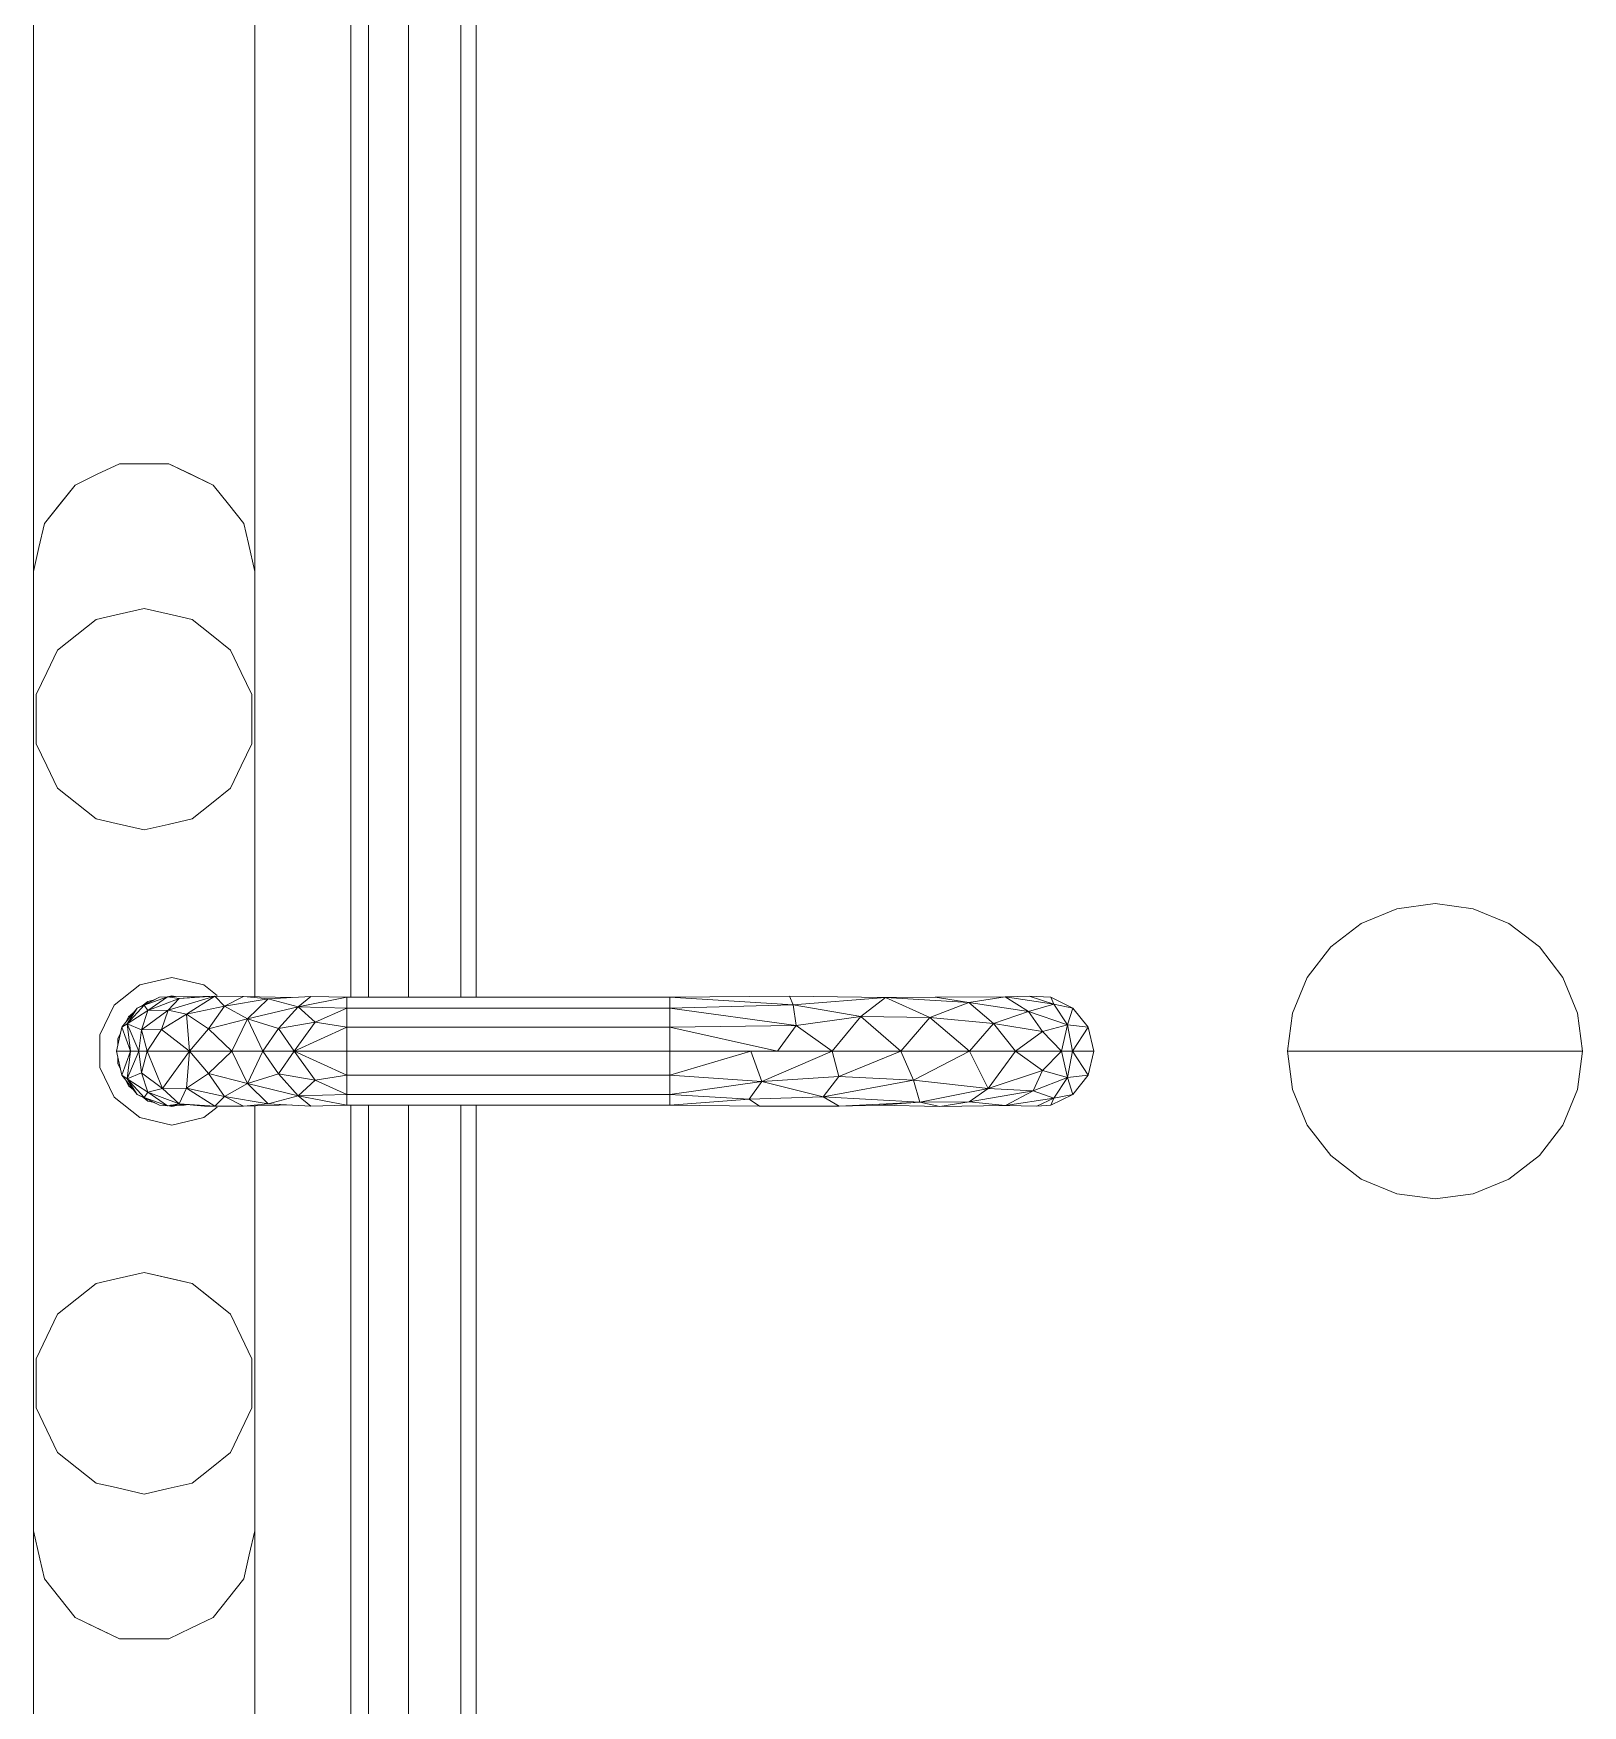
# Model space of a CAD drawing. Header units: inches. Extents: x -827 to 154, y -802 to 207.
# Drawn here: x -814.08 to -803.58, y -134.36 to -123.03 of the extents above; entities that cross this region are included whole.
import ezdxf

# ---------------------------------------------------------------- set-up
doc = ezdxf.new("R2010")
doc.units = ezdxf.units.IN
doc.header["$MEASUREMENT"] = 0
doc.layers.add('D0960_-_Workstation__Dental_Lab__Plaster_skp', color=8, linetype='Continuous', lineweight=9)
doc.layers.add('Q-SPCQ', color=7, linetype='Continuous', lineweight=9)

# ---------------------------------------------------------------- blocks, each defined once
blk = doc.blocks.new('D0960_-_Workstation__Dental_Lab__Plaster_skp_10-399891-Level 1')
at = {"layer": 'Q-SPCQ'}
blk.add_line((24, -1), (24, 1), dxfattribs=at)
blk.add_line((24, -1), (24, 1), dxfattribs=at)
blk = doc.blocks.new('D0960_-_Workstation__Dental_Lab__Plaster_skp_9-399890-Level 1')
at = {"layer": 'Q-SPCQ'}
blk.add_line((24, 1), (24, -1), dxfattribs=at)
blk.add_line((24, 1), (24, -1), dxfattribs=at)
blk = doc.blocks.new('D0960_-_Workstation__Dental_Lab__Plaster_skp_2-399883-Level 1')
at = {"layer": 'Q-SPCQ'}
for p, q in [((81, 20.25), (92.75, 20.25)), ((81, 20.25), (92.75, 20.25)), ((92.294, 20.072), (92.425, 20.176)), ((92.425, 20.176), (92.294, 20.072)), ((92.425, 20.176), (92.56, 20.207)), ((92.425, 20.176), (92.56, 20.207)), ((92.56, 20.207), (92.75, 20.25)), ((92.75, 20.25), (92.56, 20.207)), ((92.75, 20.25), (99.25, 20.25)), ((92.75, 20.25), (99.25, 20.25)), ((93.433, 20.159), (93.583, 20.231)), ((93.583, 20.231), (93.433, 20.159)), ((93.583, 20.231), (93.75, 20.231)), ((93.583, 20.231), (93.917, 20.231)), ((93.75, 20.231), (93.917, 20.231)), ((93.917, 20.231), (94.067, 20.159)), ((93.917, 20.231), (94.067, 20.159)), ((97.933, 20.159), (98.083, 20.231)), ((98.083, 20.231), (97.933, 20.159)), ((98.083, 20.231), (98.25, 20.231)), ((98.083, 20.231), (98.417, 20.231)), ((98.25, 20.231), (98.417, 20.231)), ((98.417, 20.231), (98.567, 20.159)), ((98.417, 20.231), (98.567, 20.159)), ((99.25, 20.25), (111, 20.25)), ((111, 20.25), (99.25, 20.25)), ((99.25, 20.25), (99.413, 20.213)), ((99.25, 20.25), (99.413, 20.213)), ((99.413, 20.213), (99.575, 20.176)), ((99.575, 20.176), (99.413, 20.213)), ((99.575, 20.176), (99.706, 20.072)), ((99.575, 20.176), (99.836, 19.968)), ((92.164, 19.968), (92.294, 20.072)), ((92.164, 19.968), (92.294, 20.072)), ((93.178, 19.956), (93.282, 20.086)), ((93.178, 19.956), (93.282, 20.086)), ((93.282, 20.086), (93.433, 20.159)), ((93.282, 20.086), (93.433, 20.159)), ((94.067, 20.159), (94.218, 20.086)), ((94.218, 20.086), (94.067, 20.159)), ((94.218, 20.086), (94.322, 19.956)), ((94.426, 19.825), (94.218, 20.086)), ((97.678, 19.956), (97.782, 20.086)), ((97.678, 19.956), (97.782, 20.086)), ((97.782, 20.086), (97.933, 20.159)), ((97.782, 20.086), (97.933, 20.159)), ((98.567, 20.159), (98.718, 20.086)), ((98.718, 20.086), (98.567, 20.159)), ((98.718, 20.086), (98.822, 19.956)), ((98.822, 19.956), (98.718, 20.086)), ((99.706, 20.072), (99.836, 19.968)), ((92.164, 19.968), (92.019, 19.667)), ((92.091, 19.817), (92.164, 19.968)), ((93.074, 19.825), (93.178, 19.956)), ((93.178, 19.956), (93.074, 19.825)), ((94.322, 19.956), (94.426, 19.825)), ((97.574, 19.825), (97.678, 19.956)), ((97.678, 19.956), (97.574, 19.825)), ((98.822, 19.956), (98.926, 19.825)), ((98.926, 19.825), (98.822, 19.956)), ((99.836, 19.968), (99.909, 19.817)), ((99.909, 19.817), (99.836, 19.968)), ((92.019, 19.667), (92.091, 19.817)), ((93.043, 19.69), (93.074, 19.825)), ((93.043, 19.69), (93.074, 19.825)), ((94.426, 19.825), (94.457, 19.69)), ((94.457, 19.69), (94.426, 19.825)), ((95.688, 19.703), (95.889, 19.8)), ((95.688, 19.703), (95.889, 19.8)), ((95.889, 19.8), (96.111, 19.8)), ((95.889, 19.8), (96.111, 19.8)), ((96.111, 19.8), (96.312, 19.703)), ((96.111, 19.8), (96.312, 19.703)), ((97.543, 19.69), (97.574, 19.825)), ((97.543, 19.69), (97.574, 19.825)), ((98.926, 19.825), (98.957, 19.69)), ((98.957, 19.69), (98.926, 19.825)), ((99.909, 19.817), (99.981, 19.667)), ((99.981, 19.667), (99.909, 19.817)), ((92.019, 19.5), (92.019, 19.667)), ((92.019, 19.5), (92.019, 19.667)), ((93.043, 19.69), (93, 19.5)), ((93.043, 19.69), (93, 19.5)), ((94.5, 19.5), (94.457, 19.69)), ((94.5, 19.5), (94.457, 19.69)), ((95.55, 19.529), (95.688, 19.703)), ((95.688, 19.703), (95.55, 19.529)), ((95.814, 19.614), (95.687, 19.499)), ((95.814, 19.614), (95.687, 19.499)), ((95.707, 19.546), (95.837, 19.65)), ((95.837, 19.65), (95.707, 19.546)), ((95.814, 19.614), (95.707, 19.546)), ((95.814, 19.614), (95.707, 19.546)), ((95.814, 19.614), (95.723, 19.475)), ((95.723, 19.475), (95.814, 19.614)), ((95.74, 19.573), (95.766, 19.606)), ((95.74, 19.573), (95.766, 19.606)), ((95.766, 19.606), (95.804, 19.624)), ((95.804, 19.624), (95.766, 19.606)), ((95.814, 19.614), (95.837, 19.65)), ((95.837, 19.65), (95.814, 19.614)), ((96, 19.592), (95.814, 19.614)), ((95.854, 19.518), (95.814, 19.614)), ((96, 19.592), (95.814, 19.614)), ((96, 19.535), (95.814, 19.614)), ((96, 19.535), (95.814, 19.614)), ((95.854, 19.518), (95.814, 19.614)), ((95.837, 19.65), (96, 19.687)), ((96, 19.687), (95.837, 19.65)), ((96, 19.592), (95.837, 19.65)), ((96, 19.592), (95.837, 19.65)), ((95.878, 19.66), (95.917, 19.678)), ((95.917, 19.678), (95.878, 19.66)), ((95.917, 19.678), (95.959, 19.678)), ((95.959, 19.678), (95.917, 19.678)), ((96, 19.687), (96.163, 19.65)), ((96.163, 19.65), (96, 19.687)), ((96, 19.592), (96, 19.687)), ((96, 19.592), (96, 19.687)), ((96, 19.592), (96.163, 19.65)), ((96, 19.592), (96.163, 19.65)), ((96, 19.592), (96.186, 19.614)), ((96, 19.535), (96.186, 19.614)), ((96.186, 19.614), (96, 19.592)), ((96.186, 19.614), (96, 19.535)), ((96.041, 19.678), (96.083, 19.678)), ((96.083, 19.678), (96.041, 19.678)), ((96.083, 19.678), (96.122, 19.66)), ((96.122, 19.66), (96.083, 19.678)), ((96.146, 19.518), (96.186, 19.614)), ((96.146, 19.518), (96.186, 19.614)), ((96.163, 19.65), (96.293, 19.546)), ((96.293, 19.546), (96.163, 19.65)), ((96.186, 19.614), (96.163, 19.65)), ((96.186, 19.614), (96.163, 19.65)), ((96.186, 19.614), (96.293, 19.546)), ((96.313, 19.499), (96.186, 19.614)), ((96.277, 19.475), (96.186, 19.614)), ((96.186, 19.614), (96.313, 19.499)), ((96.186, 19.614), (96.293, 19.546)), ((96.277, 19.475), (96.186, 19.614)), ((96.196, 19.624), (96.234, 19.606)), ((96.234, 19.606), (96.196, 19.624)), ((96.234, 19.606), (96.26, 19.573)), ((96.234, 19.606), (96.26, 19.573)), ((96.312, 19.703), (96.45, 19.529)), ((96.45, 19.529), (96.312, 19.703)), ((97.543, 19.69), (97.5, 19.5)), ((97.543, 19.69), (97.5, 19.5)), ((98.957, 19.69), (99, 19.5)), ((99, 19.5), (98.957, 19.69)), ((99.981, 19.667), (99.981, 19.5)), ((99.981, 19.5), (99.981, 19.667)), ((92.019, 19.5), (92.019, 19.333)), ((92.019, 19.5), (92.019, 19.333)), ((93.037, 19.337), (93, 19.5)), ((93.037, 19.337), (93, 19.5)), ((94.426, 19.175), (94.5, 19.5)), ((94.457, 19.31), (94.5, 19.5)), ((95.55, 19.529), (95.5, 19.312)), ((95.55, 19.529), (95.5, 19.312)), ((95.687, 19.499), (95.631, 19.342)), ((95.687, 19.499), (95.631, 19.342)), ((95.707, 19.546), (95.634, 19.396)), ((95.707, 19.546), (95.634, 19.396)), ((95.634, 19.396), (95.687, 19.499)), ((95.687, 19.499), (95.634, 19.396)), ((95.688, 19.508), (95.653, 19.434)), ((95.653, 19.434), (95.688, 19.508)), ((95.662, 19.475), (95.693, 19.514)), ((95.662, 19.475), (95.693, 19.514)), ((95.707, 19.546), (95.687, 19.499)), ((95.707, 19.546), (95.687, 19.499)), ((95.687, 19.499), (95.723, 19.475)), ((95.723, 19.475), (95.687, 19.499)), ((95.854, 19.518), (95.723, 19.475)), ((95.854, 19.518), (95.723, 19.475)), ((95.854, 19.518), (95.748, 19.376)), ((95.748, 19.376), (95.854, 19.518)), ((95.854, 19.518), (96, 19.535)), ((96, 19.535), (95.854, 19.518)), ((96, 19.478), (95.854, 19.518)), ((96, 19.478), (95.854, 19.518)), ((96, 19.535), (96, 19.592)), ((96, 19.535), (96, 19.592)), ((96.146, 19.518), (96, 19.535)), ((96, 19.478), (96, 19.535)), ((96.146, 19.518), (96, 19.535)), ((96, 19.478), (96, 19.535)), ((96, 19.478), (96.146, 19.518)), ((96.146, 19.518), (96, 19.478)), ((96.278, 19.337), (96.146, 19.518)), ((96.147, 19.383), (96.146, 19.518)), ((96.277, 19.475), (96.146, 19.518)), ((96.278, 19.337), (96.146, 19.518)), ((96.147, 19.383), (96.146, 19.518)), ((96.146, 19.518), (96.277, 19.475)), ((96.277, 19.475), (96.313, 19.499)), ((96.313, 19.499), (96.277, 19.475)), ((96.366, 19.396), (96.293, 19.546)), ((96.293, 19.546), (96.313, 19.499)), ((96.293, 19.546), (96.366, 19.396)), ((96.313, 19.499), (96.293, 19.546)), ((96.307, 19.514), (96.338, 19.475)), ((96.307, 19.514), (96.338, 19.475)), ((96.312, 19.508), (96.347, 19.434)), ((96.312, 19.508), (96.347, 19.434)), ((96.313, 19.499), (96.366, 19.396)), ((96.313, 19.499), (96.369, 19.342)), ((96.313, 19.499), (96.366, 19.396)), ((96.313, 19.499), (96.369, 19.342)), ((96.45, 19.529), (96.5, 19.312)), ((96.5, 19.312), (96.45, 19.529)), ((97.537, 19.337), (97.5, 19.5)), ((97.537, 19.337), (97.5, 19.5)), ((98.957, 19.31), (99, 19.5)), ((98.957, 19.31), (99, 19.5)), ((99.981, 19.333), (99.981, 19.5)), ((99.981, 19.333), (99.981, 19.5)), ((95.723, 19.475), (95.631, 19.342)), ((95.631, 19.342), (95.723, 19.475)), ((95.634, 19.396), (95.631, 19.342)), ((95.634, 19.396), (95.631, 19.342)), ((95.723, 19.475), (95.643, 19.263)), ((95.723, 19.475), (95.643, 19.263)), ((95.748, 19.376), (95.643, 19.263)), ((95.643, 19.263), (95.748, 19.376)), ((95.652, 19.43), (95.662, 19.475)), ((95.652, 19.43), (95.662, 19.475)), ((95.748, 19.376), (95.723, 19.475)), ((95.723, 19.475), (95.748, 19.376)), ((96, 19.478), (95.748, 19.376)), ((96, 19.478), (95.748, 19.376)), ((95.748, 19.376), (95.749, 19.212)), ((96, 19.192), (95.748, 19.376)), ((96, 19.192), (95.748, 19.376)), ((95.748, 19.376), (95.749, 19.212)), ((96.147, 19.383), (96, 19.478)), ((96.147, 19.383), (96, 19.478)), ((96, 19.192), (96, 19.478)), ((96, 19.192), (96, 19.478)), ((96.147, 19.383), (96, 19.192)), ((96, 19.192), (96.147, 19.383)), ((96.251, 19.212), (96.147, 19.383)), ((96.147, 19.383), (96.278, 19.337)), ((96.278, 19.337), (96.147, 19.383)), ((96.251, 19.212), (96.147, 19.383)), ((96.277, 19.475), (96.357, 19.263)), ((96.277, 19.475), (96.369, 19.342)), ((96.278, 19.337), (96.277, 19.475)), ((96.277, 19.475), (96.369, 19.342)), ((96.277, 19.475), (96.278, 19.337)), ((96.277, 19.475), (96.357, 19.263)), ((96.348, 19.43), (96.338, 19.475)), ((96.338, 19.475), (96.348, 19.43)), ((96.369, 19.342), (96.366, 19.396)), ((96.366, 19.396), (96.369, 19.342)), ((92.091, 19.183), (92.019, 19.333)), ((92.091, 19.183), (92.019, 19.333)), ((93.037, 19.337), (93.074, 19.175)), ((93.037, 19.337), (93.074, 19.175)), ((94.426, 19.175), (94.457, 19.31)), ((95.55, 19.096), (95.5, 19.312)), ((95.5, 19.312), (95.55, 19.096)), ((95.625, 19.312), (95.632, 19.342)), ((95.625, 19.312), (95.632, 19.342)), ((95.625, 19.312), (95.642, 19.24)), ((95.642, 19.24), (95.625, 19.312)), ((95.643, 19.263), (95.627, 19.021)), ((95.643, 19.263), (95.627, 19.021)), ((95.643, 19.263), (95.629, 19.09)), ((95.643, 19.263), (95.629, 19.09)), ((95.631, 19.342), (95.634, 19.229)), ((95.631, 19.342), (95.64, 19.214)), ((95.631, 19.342), (95.643, 19.263)), ((95.634, 19.229), (95.631, 19.342)), ((95.631, 19.342), (95.64, 19.214)), ((95.631, 19.342), (95.643, 19.263)), ((95.634, 19.271), (95.634, 19.32)), ((95.634, 19.32), (95.634, 19.229)), ((95.634, 19.271), (95.634, 19.32)), ((95.634, 19.32), (95.634, 19.229)), ((95.643, 19.263), (95.749, 19.212)), ((95.643, 19.263), (95.749, 19.212)), ((96.251, 19.212), (96.278, 19.337)), ((96.278, 19.337), (96.251, 19.212)), ((96.278, 19.337), (96.373, 19.021)), ((96.278, 19.337), (96.357, 19.263)), ((96.278, 19.337), (96.373, 19.021)), ((96.278, 19.337), (96.357, 19.263)), ((96.357, 19.263), (96.369, 19.342)), ((96.369, 19.342), (96.357, 19.263)), ((96.373, 19.021), (96.357, 19.263)), ((96.357, 19.263), (96.371, 19.101)), ((96.357, 19.263), (96.373, 19.021)), ((96.357, 19.263), (96.371, 19.101)), ((96.375, 19.312), (96.368, 19.342)), ((96.368, 19.342), (96.375, 19.312)), ((96.369, 19.342), (96.371, 19.101)), ((96.369, 19.342), (96.371, 19.101)), ((96.37, 19.288), (96.375, 19.312)), ((96.375, 19.312), (96.37, 19.288)), ((96.45, 19.096), (96.5, 19.312)), ((96.45, 19.096), (96.5, 19.312)), ((97.537, 19.337), (97.574, 19.175)), ((97.537, 19.337), (97.574, 19.175)), ((98.926, 19.175), (98.957, 19.31)), ((98.926, 19.175), (98.957, 19.31)), ((99.836, 19.032), (99.981, 19.333)), ((99.909, 19.183), (99.981, 19.333)), ((92.091, 19.183), (92.164, 19.032)), ((92.091, 19.183), (92.164, 19.032)), ((93.074, 19.175), (93.178, 19.044)), ((93.178, 19.044), (93.074, 19.175)), ((94.218, 18.914), (94.426, 19.175)), ((94.322, 19.044), (94.426, 19.175)), ((95.627, 19.021), (95.749, 19.212)), ((95.749, 19.212), (95.627, 19.021)), ((95.634, 19.229), (95.639, 19.2)), ((95.634, 19.229), (95.639, 19.2)), ((95.749, 19.212), (95.694, 18.954)), ((95.749, 19.212), (95.694, 18.954)), ((95.749, 19.212), (95.849, 19.064)), ((96, 19.192), (95.749, 19.212)), ((96, 19.192), (95.749, 19.212)), ((95.849, 19.064), (95.749, 19.212)), ((96, 19.192), (95.849, 19.064)), ((95.849, 19.064), (96, 19.192)), ((96.251, 19.212), (96, 19.192)), ((96.251, 19.212), (96, 19.192)), ((96.151, 19.064), (96, 19.192)), ((96.151, 19.064), (96, 19.192)), ((96, 19.192), (96, 18.906)), ((96, 19.192), (96, 18.906)), ((96.151, 19.064), (96.251, 19.212)), ((96.251, 19.212), (96.151, 19.064)), ((96.251, 19.212), (96.306, 18.954)), ((96.251, 19.212), (96.373, 19.021)), ((96.251, 19.212), (96.306, 18.954)), ((96.251, 19.212), (96.373, 19.021)), ((97.574, 19.175), (97.678, 19.044)), ((97.678, 19.044), (97.574, 19.175)), ((98.822, 19.044), (98.926, 19.175)), ((98.822, 19.044), (98.926, 19.175)), ((99.836, 19.032), (99.909, 19.183)), ((93.178, 19.044), (93.282, 18.914)), ((93.178, 19.044), (93.282, 18.914)), ((94.218, 18.914), (94.322, 19.044)), ((95.55, 19.096), (95.622, 19.005)), ((95.55, 19.096), (95.622, 19.005)), ((95.629, 19.09), (95.627, 19.021)), ((95.629, 19.09), (95.627, 19.021)), ((95.633, 19.115), (95.629, 19.09)), ((95.633, 19.115), (95.629, 19.09)), ((95.694, 18.954), (95.849, 19.064)), ((95.849, 19.064), (95.694, 18.954)), ((95.849, 19.064), (95.781, 18.8)), ((95.849, 19.064), (95.781, 18.8)), ((95.849, 19.064), (96, 18.906)), ((96, 18.906), (95.849, 19.064)), ((96.151, 19.064), (96, 18.906)), ((96.151, 19.064), (96, 18.906)), ((96.306, 18.954), (96.151, 19.064)), ((96.151, 19.064), (96.219, 18.8)), ((96.219, 18.8), (96.151, 19.064)), ((96.151, 19.064), (96.306, 18.954)), ((96.371, 19.101), (96.366, 19.128)), ((96.366, 19.128), (96.371, 19.101)), ((96.371, 19.101), (96.373, 19.021)), ((96.373, 19.021), (96.371, 19.101)), ((96.378, 19.005), (96.45, 19.096)), ((96.378, 19.005), (96.45, 19.096)), ((97.678, 19.044), (97.782, 18.914)), ((97.678, 19.044), (97.782, 18.914)), ((98.718, 18.914), (98.822, 19.044)), ((98.718, 18.914), (98.822, 19.044)), ((92.164, 19.032), (92.294, 18.928)), ((92.425, 18.824), (92.164, 19.032)), ((92.294, 18.928), (92.425, 18.824)), ((95.627, 19.021), (95.628, 18.827)), ((95.627, 19.021), (95.694, 18.954)), ((95.627, 19.021), (95.694, 18.954)), ((95.627, 19.021), (95.628, 18.827)), ((95.628, 18.827), (95.694, 18.954)), ((95.694, 18.954), (95.628, 18.827)), ((95.694, 18.954), (95.644, 18.66)), ((95.694, 18.954), (95.644, 18.66)), ((95.694, 18.954), (95.781, 18.8)), ((95.694, 18.954), (95.781, 18.8)), ((96.306, 18.954), (96.219, 18.8)), ((96.306, 18.954), (96.219, 18.8)), ((96.306, 18.954), (96.373, 19.021)), ((96.373, 19.021), (96.306, 18.954)), ((96.306, 18.954), (96.372, 18.827)), ((96.306, 18.954), (96.356, 18.66)), ((96.306, 18.954), (96.356, 18.66)), ((96.306, 18.954), (96.372, 18.827)), ((96.373, 19.021), (96.372, 18.827)), ((96.373, 19.021), (96.372, 18.827)), ((99.575, 18.824), (99.706, 18.928)), ((99.575, 18.824), (99.706, 18.928)), ((99.706, 18.928), (99.836, 19.032)), ((99.836, 19.032), (99.706, 18.928)), ((92.425, 18.824), (92.587, 18.787)), ((92.425, 18.824), (92.587, 18.787)), ((93.282, 18.914), (93.433, 18.841)), ((93.282, 18.914), (93.433, 18.841)), ((93.433, 18.841), (93.583, 18.769)), ((93.583, 18.769), (93.433, 18.841)), ((93.917, 18.769), (94.067, 18.841)), ((93.917, 18.769), (94.067, 18.841)), ((94.067, 18.841), (94.218, 18.914)), ((94.218, 18.914), (94.067, 18.841)), ((95.628, 18.827), (95.636, 18.503)), ((95.628, 18.827), (95.644, 18.66)), ((95.628, 18.827), (95.644, 18.66)), ((95.628, 18.827), (95.636, 18.503)), ((96, 18.906), (95.781, 18.8)), ((96, 18.906), (95.781, 18.8)), ((96.219, 18.8), (96, 18.906)), ((96.219, 18.8), (96, 18.906)), ((96, 18.906), (96, 18.695)), ((96, 18.906), (96, 18.695)), ((96.356, 18.66), (96.372, 18.827)), ((96.372, 18.827), (96.356, 18.66)), ((96.372, 18.827), (96.364, 18.503)), ((96.372, 18.827), (96.364, 18.503)), ((97.782, 18.914), (97.933, 18.841)), ((97.782, 18.914), (97.933, 18.841)), ((97.933, 18.841), (98.083, 18.769)), ((98.083, 18.769), (97.933, 18.841)), ((98.417, 18.769), (98.567, 18.841)), ((98.417, 18.769), (98.567, 18.841)), ((98.567, 18.841), (98.718, 18.914)), ((98.718, 18.914), (98.567, 18.841)), ((99.44, 18.793), (99.575, 18.824)), ((99.575, 18.824), (99.44, 18.793)), ((82.5, 18.75), (92.75, 18.75)), ((82.5, 18.75), (92.75, 18.75)), ((92.587, 18.787), (92.75, 18.75)), ((92.75, 18.75), (92.587, 18.787)), ((92.75, 18.75), (95.63, 18.75)), ((95.63, 18.75), (92.75, 18.75)), ((93.583, 18.769), (93.75, 18.769)), ((93.917, 18.769), (93.583, 18.769)), ((93.75, 18.769), (93.917, 18.769)), ((95.781, 18.8), (95.644, 18.66)), ((95.644, 18.66), (95.781, 18.8)), ((95.781, 18.8), (95.699, 18.456)), ((95.781, 18.8), (95.699, 18.456)), ((96, 18.695), (95.781, 18.8)), ((95.781, 18.8), (95.846, 18.59)), ((95.846, 18.59), (95.781, 18.8)), ((95.781, 18.8), (96, 18.695)), ((96, 18.695), (95.846, 18.59)), ((96, 18.695), (95.846, 18.59)), ((96.219, 18.8), (96, 18.695)), ((96.219, 18.8), (96, 18.695)), ((96, 18.695), (96.154, 18.59)), ((96.154, 18.59), (96, 18.695)), ((96, 18.695), (96, 18.483)), ((96, 18.695), (96, 18.483)), ((96.219, 18.8), (96.154, 18.59)), ((96.219, 18.8), (96.154, 18.59)), ((96.219, 18.8), (96.301, 18.456)), ((96.219, 18.8), (96.356, 18.66)), ((96.301, 18.456), (96.219, 18.8)), ((96.219, 18.8), (96.356, 18.66)), ((96.37, 18.75), (99.25, 18.75)), ((99.25, 18.75), (96.37, 18.75)), ((98.083, 18.769), (98.25, 18.769)), ((98.417, 18.769), (98.083, 18.769)), ((98.25, 18.769), (98.417, 18.769)), ((99.25, 18.75), (99.44, 18.793)), ((99.25, 18.75), (99.44, 18.793)), ((99.25, 18.75), (109.5, 18.75)), ((109.5, 18.75), (99.25, 18.75)), ((95.644, 18.66), (95.629, 18.37)), ((95.644, 18.66), (95.629, 18.37)), ((95.644, 18.66), (95.699, 18.456)), ((95.644, 18.66), (95.699, 18.456)), ((95.846, 18.59), (95.699, 18.456)), ((95.846, 18.59), (95.699, 18.456)), ((95.846, 18.59), (95.804, 18.341)), ((95.846, 18.59), (95.804, 18.341)), ((96, 18.483), (95.846, 18.59)), ((95.846, 18.59), (96, 18.483)), ((96.154, 18.59), (96, 18.483)), ((96.154, 18.59), (96, 18.483)), ((96.301, 18.456), (96.154, 18.59)), ((96.154, 18.59), (96.196, 18.341)), ((96.301, 18.456), (96.154, 18.59)), ((96.196, 18.341), (96.154, 18.59)), ((96.356, 18.66), (96.301, 18.456)), ((96.301, 18.456), (96.356, 18.66)), ((96.356, 18.66), (96.371, 18.37)), ((96.356, 18.66), (96.371, 18.37)), ((96, 18.483), (95.804, 18.341)), ((96, 18.483), (95.804, 18.341)), ((96, 18.483), (95.837, 18.125)), ((96, 18.483), (95.837, 18.125)), ((96.163, 18.125), (96, 18.483)), ((96, 18.483), (96, 18.125)), ((96.196, 18.341), (96, 18.483)), ((96, 18.483), (96.163, 18.125)), ((96.196, 18.341), (96, 18.483)), ((96, 18.483), (96, 18.125)), ((95.699, 18.456), (95.629, 18.37)), ((95.629, 18.37), (95.699, 18.456)), ((95.629, 18.37), (95.634, 18.125)), ((95.629, 18.37), (95.634, 18.125)), ((95.699, 18.456), (95.634, 18.125)), ((95.699, 18.456), (95.634, 18.125)), ((95.699, 18.456), (95.707, 18.125)), ((95.699, 18.456), (95.707, 18.125)), ((95.699, 18.456), (95.804, 18.341)), ((95.699, 18.456), (95.804, 18.341)), ((96.301, 18.456), (96.196, 18.341)), ((96.301, 18.456), (96.196, 18.341)), ((96.301, 18.456), (96.293, 18.125)), ((96.301, 18.456), (96.293, 18.125)), ((96.301, 18.456), (96.371, 18.37)), ((96.301, 18.456), (96.366, 18.125)), ((96.301, 18.456), (96.371, 18.37)), ((96.301, 18.456), (96.366, 18.125)), ((96.366, 18.125), (96.371, 18.37)), ((96.371, 18.37), (96.366, 18.125)), ((95.804, 18.341), (95.707, 18.125)), ((95.707, 18.125), (95.804, 18.341)), ((95.837, 18.125), (95.804, 18.341)), ((95.804, 18.341), (95.837, 18.125)), ((96.196, 18.341), (96.163, 18.125)), ((96.196, 18.341), (96.163, 18.125)), ((96.293, 18.125), (96.196, 18.341)), ((96.196, 18.341), (96.293, 18.125)), ((95.634, 18.099), (82.5, 18.099)), ((82.5, 18.099), (95.634, 18.099)), ((95.634, 18.125), (95.707, 18.125)), ((95.634, 18.125), (95.634, 15.937)), ((95.707, 18.125), (95.634, 18.125)), ((95.634, 15.937), (95.634, 18.125)), ((95.837, 18.125), (95.707, 18.125)), ((95.707, 18.125), (95.707, 15.937)), ((95.707, 18.125), (95.707, 15.937)), ((95.707, 18.125), (95.837, 18.125)), ((95.837, 18.125), (96, 18.125)), ((95.837, 15.937), (95.837, 18.125)), ((95.837, 18.125), (95.837, 15.937)), ((95.837, 18.125), (96, 18.125)), ((96.163, 18.125), (96, 18.125)), ((96, 18.125), (96, 15.937)), ((96, 18.125), (96.163, 18.125)), ((96, 15.937), (96, 18.125)), ((96.293, 18.125), (96.163, 18.125)), ((96.163, 15.937), (96.163, 18.125)), ((96.163, 18.125), (96.163, 15.937)), ((96.163, 18.125), (96.293, 18.125)), ((96.293, 18.125), (96.366, 18.125)), ((96.293, 15.937), (96.293, 18.125)), ((96.366, 18.125), (96.293, 18.125)), ((96.293, 15.937), (96.293, 18.125)), ((96.366, 18.125), (96.366, 15.937)), ((96.366, 15.937), (96.366, 18.125)), ((109.5, 18.099), (96.366, 18.099)), ((96.366, 18.099), (109.5, 18.099)), ((82.5, 17.979), (95.634, 17.979)), ((82.5, 17.979), (95.634, 17.979)), ((96.366, 17.979), (109.5, 17.979)), ((96.366, 17.979), (109.5, 17.979)), ((82.5, 17.708), (95.634, 17.708)), ((95.634, 17.708), (82.5, 17.708)), ((96.366, 17.708), (109.5, 17.708)), ((109.5, 17.708), (96.366, 17.708)), ((82.5, 17.352), (95.634, 17.352)), ((95.634, 17.352), (82.5, 17.352)), ((96.366, 17.352), (109.5, 17.352)), ((109.5, 17.352), (96.366, 17.352)), ((82.5, 17.25), (95.634, 17.25)), ((82.5, 17.25), (95.634, 17.25)), ((96.366, 17.25), (109.5, 17.25)), ((96.366, 17.25), (109.5, 17.25)), ((95.634, 15.937), (95.627, 15.328)), ((95.627, 15.328), (95.634, 15.937)), ((95.634, 15.937), (95.707, 15.937)), ((95.634, 15.937), (95.676, 15.399)), ((95.634, 15.937), (95.676, 15.399)), ((95.634, 15.937), (95.707, 15.937)), ((95.707, 15.937), (95.676, 15.399)), ((95.676, 15.399), (95.707, 15.937)), ((95.837, 15.937), (95.707, 15.937)), ((95.837, 15.937), (95.707, 15.937)), ((95.707, 15.937), (95.795, 15.313)), ((95.707, 15.937), (95.795, 15.313)), ((95.837, 15.937), (95.795, 15.313)), ((95.837, 15.937), (95.795, 15.313)), ((96, 15.937), (95.837, 15.937)), ((96, 15.937), (95.837, 15.937)), ((95.837, 15.937), (96, 15.387)), ((96, 15.387), (95.837, 15.937)), ((96.163, 15.937), (96, 15.937)), ((96.163, 15.937), (96, 15.207)), ((96.163, 15.937), (96, 15.207)), ((96.163, 15.937), (96, 15.937)), ((96, 15.387), (96, 15.937)), ((96, 15.937), (96, 15.387)), ((96.293, 15.937), (96.163, 15.937)), ((96.293, 15.937), (96.163, 15.937)), ((96.163, 15.937), (96.175, 15.08)), ((96.175, 15.08), (96.163, 15.937)), ((96.293, 15.937), (96.175, 15.08)), ((96.293, 15.937), (96.175, 15.08)), ((96.293, 15.937), (96.366, 15.937)), ((96.293, 15.937), (96.315, 15.101)), ((96.293, 15.937), (96.366, 15.937)), ((96.315, 15.101), (96.293, 15.937)), ((96.315, 15.101), (96.366, 15.937)), ((96.366, 15.937), (96.315, 15.101)), ((96.366, 15.937), (96.373, 15.126)), ((96.366, 15.937), (96.373, 15.126)), ((95.627, 15.328), (95.676, 15.399)), ((95.627, 15.328), (95.676, 15.399)), ((95.627, 15.328), (95.628, 14.789)), ((95.627, 15.328), (95.628, 14.789)), ((95.692, 14.897), (95.676, 15.399)), ((95.676, 15.399), (95.692, 14.897)), ((95.676, 15.399), (95.795, 15.313)), ((95.676, 15.399), (95.795, 15.313)), ((95.692, 14.897), (95.795, 15.313)), ((95.795, 15.313), (95.692, 14.897)), ((96, 15.387), (95.795, 15.313)), ((96, 15.387), (95.795, 15.313)), ((96, 14.837), (95.795, 15.313)), ((95.795, 15.313), (95.828, 14.79)), ((95.828, 14.79), (95.795, 15.313)), ((96, 14.837), (95.795, 15.313)), ((96, 15.387), (96, 15.207)), ((96, 15.387), (96, 15.207)), ((96.175, 15.08), (96, 15.207)), ((96, 15.207), (96, 14.837)), ((96.175, 15.08), (96, 15.207)), ((96, 14.837), (96, 15.207)), ((96.175, 15.08), (96, 14.837)), ((96.175, 15.08), (96, 14.837)), ((96.315, 15.101), (96.175, 15.08)), ((96.315, 15.101), (96.175, 15.08)), ((96.175, 15.08), (96.236, 14.643)), ((96.236, 14.643), (96.175, 15.08)), ((96.315, 15.101), (96.236, 14.643)), ((96.315, 15.101), (96.236, 14.643)), ((96.315, 15.101), (96.373, 15.126)), ((96.373, 15.126), (96.315, 15.101)), ((96.315, 15.101), (96.365, 14.475)), ((96.315, 15.101), (96.365, 14.475)), ((96.373, 15.126), (96.365, 14.475)), ((96.373, 15.126), (96.365, 14.475)), ((95.692, 14.897), (95.628, 14.789)), ((95.692, 14.897), (95.628, 14.789)), ((95.692, 14.897), (95.656, 14.242)), ((95.692, 14.897), (95.656, 14.242)), ((95.828, 14.79), (95.692, 14.897)), ((95.692, 14.897), (95.803, 14.286)), ((95.692, 14.897), (95.803, 14.286)), ((95.692, 14.897), (95.828, 14.79)), ((95.634, 14.519), (95.628, 14.789)), ((95.628, 14.789), (95.656, 14.242)), ((95.628, 14.789), (95.634, 14.519)), ((95.628, 14.789), (95.656, 14.242)), ((95.803, 14.286), (95.828, 14.79)), ((95.828, 14.79), (95.803, 14.286)), ((96, 14.837), (95.828, 14.79)), ((96, 14.837), (95.828, 14.79)), ((95.828, 14.79), (96, 14.371)), ((96, 14.371), (95.828, 14.79)), ((96.236, 14.643), (96, 14.837)), ((96, 14.837), (96, 14.371)), ((96.236, 14.643), (96, 14.837)), ((96, 14.837), (96, 14.371)), ((96.236, 14.643), (96, 14.371)), ((96.236, 14.643), (96, 14.371)), ((96.236, 14.643), (96.228, 14.175)), ((96.236, 14.643), (96.228, 14.175)), ((96.236, 14.643), (96.365, 14.475)), ((96.236, 14.643), (96.365, 14.475)), ((95.634, 14.519), (95.625, 14.106)), ((95.634, 14.519), (95.625, 14.106)), ((95.634, 14.519), (95.656, 14.242)), ((95.634, 14.519), (95.656, 14.242)), ((96.365, 14.475), (96.228, 14.175)), ((96.228, 14.175), (96.365, 14.475)), ((96.365, 14.475), (96.33, 13.909)), ((96.365, 14.475), (96.33, 13.909)), ((96.365, 14.475), (96.367, 14.138)), ((96.365, 14.475), (96.367, 14.138)), ((95.803, 14.286), (95.656, 14.242)), ((95.656, 14.242), (95.803, 14.286)), ((95.803, 14.286), (95.747, 13.779)), ((95.803, 14.286), (95.747, 13.779)), ((96, 14.371), (95.803, 14.286)), ((96, 14.371), (95.803, 14.286)), ((96, 13.905), (95.803, 14.286)), ((95.803, 14.286), (96, 13.905)), ((96.228, 14.175), (96, 14.371)), ((96, 14.371), (96, 13.905)), ((96, 14.371), (96.228, 14.175)), ((96, 14.371), (96, 13.905)), ((95.656, 14.242), (95.625, 14.106)), ((95.625, 14.106), (95.656, 14.242)), ((95.656, 14.242), (95.747, 13.779)), ((95.656, 14.242), (95.657, 13.908)), ((95.656, 14.242), (95.657, 13.908)), ((95.656, 14.242), (95.747, 13.779)), ((96.228, 14.175), (96, 13.905)), ((96.228, 14.175), (96, 13.905)), ((96.228, 14.175), (96.187, 13.743)), ((96.228, 14.175), (96.187, 13.743)), ((96.228, 14.175), (96.33, 13.909)), ((96.228, 14.175), (96.33, 13.909)), ((95.625, 14.106), (95.657, 13.908)), ((95.625, 14.106), (95.632, 13.662)), ((95.625, 14.106), (95.632, 13.662)), ((95.625, 14.106), (95.657, 13.908)), ((96.33, 13.909), (96.367, 14.138)), ((96.367, 14.138), (96.33, 13.909)), ((96.367, 14.138), (96.368, 13.663)), ((96.367, 14.138), (96.368, 13.663)), ((95.632, 13.662), (95.657, 13.908)), ((95.657, 13.908), (95.632, 13.662)), ((95.657, 13.908), (95.731, 13.473)), ((95.657, 13.908), (95.747, 13.779)), ((95.657, 13.908), (95.747, 13.779)), ((95.657, 13.908), (95.731, 13.473)), ((96, 13.905), (95.747, 13.779)), ((96, 13.905), (95.747, 13.779)), ((96, 13.905), (96, 13.593)), ((96, 13.905), (96.187, 13.743)), ((96, 13.905), (96.187, 13.743)), ((96, 13.905), (96, 13.593)), ((96.187, 13.743), (96.33, 13.909)), ((96.33, 13.909), (96.187, 13.743)), ((96.33, 13.909), (96.27, 13.505)), ((96.33, 13.909), (96.27, 13.505)), ((96.33, 13.909), (96.368, 13.663)), ((96.33, 13.909), (96.368, 13.663)), ((95.747, 13.779), (95.731, 13.473)), ((95.731, 13.473), (95.747, 13.779)), ((95.747, 13.779), (96, 13.593)), ((95.747, 13.779), (95.869, 13.411)), ((95.747, 13.779), (95.869, 13.411)), ((95.747, 13.779), (96, 13.593)), ((96, 13.593), (96.187, 13.743)), ((96.187, 13.743), (96, 13.593)), ((96.187, 13.743), (96.133, 13.411)), ((96.187, 13.743), (96.133, 13.411)), ((96.187, 13.743), (96.27, 13.505)), ((96.187, 13.743), (96.27, 13.505)), ((95.627, 13.448), (95.632, 13.662)), ((95.632, 13.662), (95.627, 13.448)), ((95.632, 13.662), (95.681, 13.333)), ((95.632, 13.662), (95.731, 13.473)), ((95.632, 13.662), (95.681, 13.333)), ((95.632, 13.662), (95.731, 13.473)), ((96.368, 13.663), (96.27, 13.505)), ((96.27, 13.505), (96.368, 13.663)), ((96.368, 13.663), (96.319, 13.333)), ((96.368, 13.663), (96.319, 13.333)), ((96.368, 13.663), (96.373, 13.502)), ((96.368, 13.663), (96.373, 13.502)), ((96, 13.593), (95.869, 13.411)), ((95.869, 13.411), (96, 13.593)), ((96, 13.593), (96.133, 13.411)), ((96, 13.593), (96, 13.281)), ((96, 13.593), (96.133, 13.411)), ((96, 13.593), (96, 13.281)), ((96.133, 13.411), (96.27, 13.505)), ((96.133, 13.411), (96.27, 13.505)), ((96.178, 13.24), (96.27, 13.505)), ((96.27, 13.505), (96.178, 13.24)), ((96.27, 13.505), (96.319, 13.333)), ((96.27, 13.505), (96.319, 13.333)), ((96.319, 13.333), (96.373, 13.502)), ((96.373, 13.502), (96.319, 13.333)), ((96.373, 13.502), (96.366, 13.354)), ((96.373, 13.502), (96.366, 13.354)), ((95.627, 13.448), (95.634, 13.354)), ((95.627, 13.448), (95.681, 13.333)), ((95.634, 13.354), (95.627, 13.448)), ((95.627, 13.448), (95.681, 13.333)), ((95.731, 13.473), (95.681, 13.333)), ((95.681, 13.333), (95.731, 13.473)), ((95.731, 13.473), (95.822, 13.24)), ((95.731, 13.473), (95.869, 13.411)), ((95.869, 13.411), (95.731, 13.473)), ((95.731, 13.473), (95.822, 13.24)), ((95.869, 13.411), (95.822, 13.24)), ((95.869, 13.411), (95.822, 13.24)), ((95.869, 13.411), (96, 13.281)), ((95.869, 13.411), (96, 13.281)), ((96, 13.281), (96.133, 13.411)), ((96.133, 13.411), (96, 13.281)), ((96.133, 13.411), (96.178, 13.24)), ((96.133, 13.411), (96.178, 13.24)), ((95.634, 13.354), (95.707, 13.204)), ((95.634, 13.354), (95.681, 13.333)), ((95.634, 13.354), (95.681, 13.333)), ((95.634, 13.354), (95.707, 13.204)), ((95.707, 13.204), (95.681, 13.333)), ((95.681, 13.333), (95.822, 13.24)), ((95.822, 13.24), (95.681, 13.333)), ((95.681, 13.333), (95.707, 13.204)), ((96, 13.281), (95.822, 13.24)), ((95.822, 13.24), (96, 13.281)), ((96, 13.281), (96, 13.208)), ((96, 13.281), (96.178, 13.24)), ((96, 13.281), (96.178, 13.24)), ((96, 13.281), (96, 13.208)), ((96.178, 13.24), (96.319, 13.333)), ((96.178, 13.24), (96.319, 13.333)), ((96.366, 13.354), (96.293, 13.204)), ((96.293, 13.204), (96.366, 13.354)), ((96.319, 13.333), (96.293, 13.204)), ((96.293, 13.204), (96.319, 13.333)), ((96.366, 13.354), (96.319, 13.333)), ((96.319, 13.333), (96.366, 13.354)), ((95.822, 13.24), (95.707, 13.204)), ((95.822, 13.24), (95.707, 13.204)), ((95.707, 13.204), (95.837, 13.1)), ((95.837, 13.1), (95.707, 13.204)), ((95.822, 13.24), (95.837, 13.1)), ((95.822, 13.24), (96, 13.208)), ((95.822, 13.24), (95.837, 13.1)), ((95.822, 13.24), (96, 13.208)), ((96, 13.208), (95.837, 13.1)), ((95.837, 13.1), (96, 13.208)), ((96, 13.208), (96.178, 13.24)), ((96.178, 13.24), (96, 13.208)), ((96, 13.208), (96, 13.062)), ((96, 13.208), (96.163, 13.1)), ((96, 13.208), (96.163, 13.1)), ((96, 13.208), (96, 13.062)), ((96.178, 13.24), (96.163, 13.1)), ((96.178, 13.24), (96.163, 13.1)), ((96.163, 13.1), (96.293, 13.204)), ((96.293, 13.204), (96.163, 13.1)), ((96.178, 13.24), (96.293, 13.204)), ((96.178, 13.24), (96.293, 13.204)), ((95.837, 13.1), (96, 13.062)), ((96, 13.062), (95.837, 13.1)), ((96, 13.062), (96.163, 13.1)), ((96.163, 13.1), (96, 13.062)), ((95.741, 11.716), (95.5, 11.616)), ((95.741, 11.716), (95.5, 11.616)), ((95.741, 11.716), (96, 11.75)), ((96, 11.75), (95.741, 11.716)), ((96, 11.75), (96.259, 11.716)), ((96.259, 11.716), (96, 11.75)), ((96.259, 11.716), (96.5, 11.616)), ((96.5, 11.616), (96.259, 11.716)), ((95.5, 11.616), (95.293, 11.457)), ((95.5, 11.616), (95.293, 11.457)), ((96.5, 11.616), (96.707, 11.457)), ((96.707, 11.457), (96.5, 11.616)), ((95.293, 11.457), (95.134, 11.25)), ((95.134, 11.25), (95.293, 11.457)), ((96.707, 11.457), (96.866, 11.25)), ((96.707, 11.457), (96.866, 11.25)), ((95.134, 11.25), (95.034, 11.009)), ((95.034, 11.009), (95.134, 11.25)), ((96.866, 11.25), (96.966, 11.009)), ((96.866, 11.25), (96.966, 11.009)), ((95, 10.75), (95.034, 11.009)), ((95, 10.75), (95.034, 11.009)), ((97, 10.75), (96.966, 11.009)), ((96.966, 11.009), (97, 10.75)), ((95.034, 10.491), (95, 10.75)), ((95.034, 10.491), (95, 10.75)), ((96.966, 10.491), (97, 10.75)), ((97, 10.75), (96.966, 10.491)), ((95.134, 10.25), (95.034, 10.491)), ((95.134, 10.25), (95.034, 10.491)), ((96.866, 10.25), (96.966, 10.491)), ((96.966, 10.491), (96.866, 10.25)), ((95.293, 10.043), (95.134, 10.25)), ((95.293, 10.043), (95.134, 10.25)), ((96.707, 10.043), (96.866, 10.25)), ((96.866, 10.25), (96.707, 10.043)), ((95.5, 9.884), (95.293, 10.043)), ((95.293, 10.043), (95.5, 9.884)), ((96.5, 9.884), (96.707, 10.043)), ((96.5, 9.884), (96.707, 10.043)), ((95.5, 9.884), (95.741, 9.784)), ((95.5, 9.884), (95.741, 9.784)), ((96.259, 9.784), (96.5, 9.884)), ((96.259, 9.784), (96.5, 9.884)), ((95.741, 9.784), (96, 9.75)), ((95.741, 9.784), (96, 9.75)), ((96, 9.75), (96.259, 9.784)), ((96, 9.75), (96.259, 9.784))]:
    blk.add_line(p, q, dxfattribs=at)
for name in ['D0960_-_Workstation__Dental_Lab__Plaster_skp_10-399891-Level 1', 'D0960_-_Workstation__Dental_Lab__Plaster_skp_9-399890-Level 1']:
    blk.add_blockref(name, (72, 10.75))
blk = doc.blocks.new('D0960_-_Workstation__Dental_Lab__Plaster_skp_1-399882-Level 1')
blk.add_blockref('D0960_-_Workstation__Dental_Lab__Plaster_skp_2-399883-Level 1', (0.5, 1.75))
blk = doc.blocks.new('D0960_-_Workstation__Dental_Lab__Plaster_skp-399873-Level 1')
blk.add_blockref('D0960_-_Workstation__Dental_Lab__Plaster_skp_1-399882-Level 1', (0, 0))

msp = doc.modelspace()

# ---------------------------------------------------------------- block references
at = {"layer": 'D0960_-_Workstation__Dental_Lab__Plaster_skp', "color": 7, "rotation": 89.99999999999997}
msp.add_blockref('D0960_-_Workstation__Dental_Lab__Plaster_skp-399873-Level 1', (-792.082254, -226.424376), dxfattribs=at)

doc.saveas('drawing.dxf')
